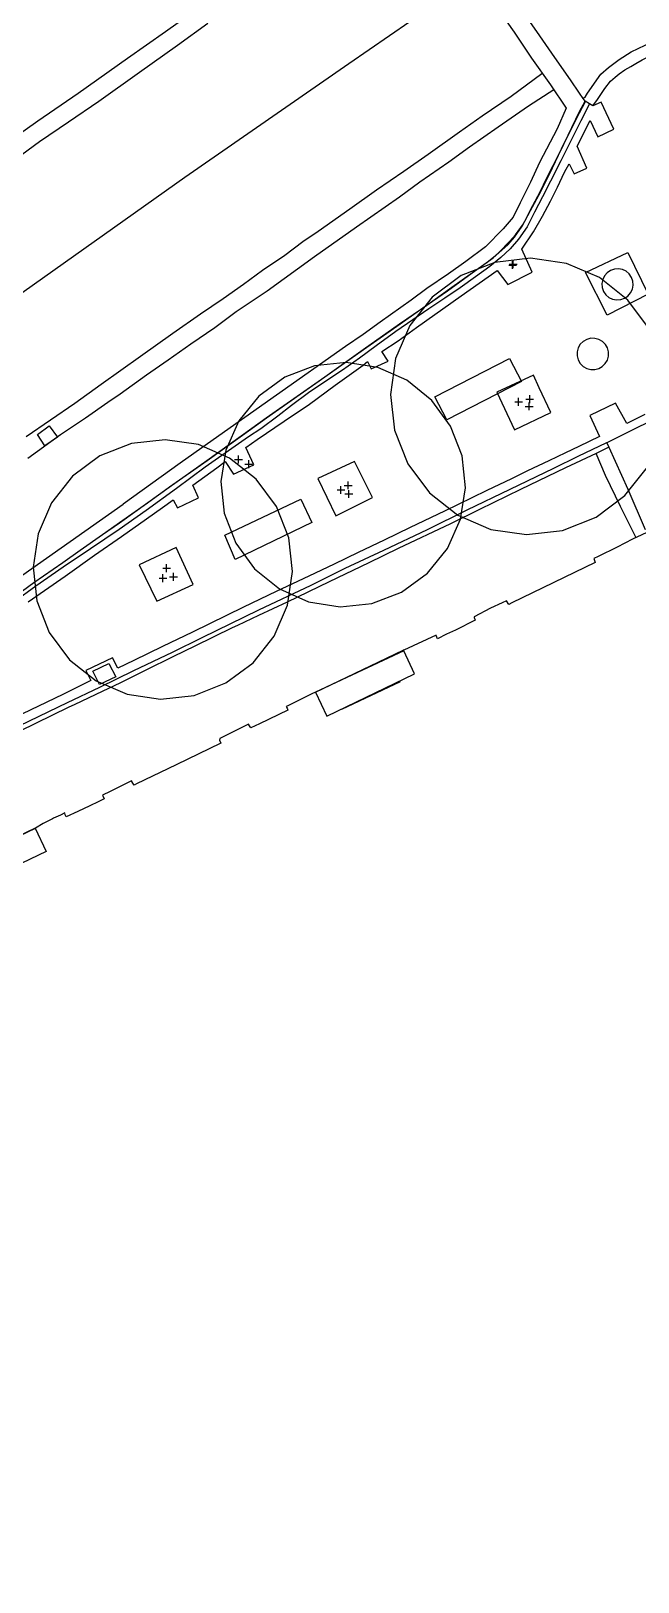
# Model space of a CAD drawing. Header units: metres. Extents: x 353335 to 353543, y 6929896 to 6930115.
# Drawn here: x 353391.08 to 353406.55, y 6930022.95 to 6930062.49 of the extents above; entities that cross this region are included whole.
import ezdxf

# ---------------------------------------------------------------- set-up
doc = ezdxf.new("R2010")
doc.units = ezdxf.units.M
for name, color, linetype in [('01 Overgang i belegg', 7, 'Continuous'), ('03 Benk', 7, 'Continuous'), ('05 Dører', 7, 'Continuous'), ('5002 Fasadeliv_fortau', 7, 'Continuous'), ('5051 TrappBygg', 7, 'Continuous'), ('6113 Tre_dryppsone', 7, 'Continuous'), ('6113 Tre_stamme', 7, 'Continuous'), ('7001 Vegsenterlinje', 7, 'Continuous'), ('7038 Bunn kantstein', 7, 'Continuous'), ('7038 Topp kantstein bakkant', 7, 'Continuous'), ('7038 Topp kantstein forkant', 7, 'Continuous'), ('7534 Overgangsfelt', 7, 'Continuous'), ('8250 Kum', 7, 'Continuous'), ('8253 Sluk_rist', 7, 'Continuous'), ('8501 StolpeEnkel_bunn', 7, 'Continuous'), ('8501 StolpeEnkel_topp', 7, 'Continuous')]:
    doc.layers.add(name, color=color, linetype=linetype)

msp = doc.modelspace()

# ---------------------------------------------------------------- linework, layer by layer
at = {"layer": '01 Overgang i belegg', "color": 21, "true_color": 0xff9f80}
for points in [[(353395.618, 6930063.259, 2.961), (353394.505, 6930062.469, 2.922), (353393.54, 6930061.79, 2.901), (353392.283, 6930060.898, 2.873), (353391.253, 6930060.187, 2.861), (353389.957, 6930059.27, 2.846)], [(353402.876, 6930063.186, 3.232), (353403.389, 6930062.455, 3.234), (353403.838, 6930061.798, 3.237), (353404.322, 6930061.117, 3.245), (353404.719, 6930060.521, 3.251), (353404.487, 6930059.995, 3.221), (353404.04, 6930059.134, 3.193), (353403.807, 6930058.633, 3.17), (353403.544, 6930058.11, 3.141), (353403.365, 6930057.742, 3.13), (353403.112, 6930057.445, 3.107), (353402.664, 6930056.983, 3.095), (353402.163, 6930056.614, 3.088), (353401.717, 6930056.3, 3.063), (353401.17, 6930055.921, 3.053), (353400.768, 6930055.629, 3.045), (353399.978, 6930055.065, 3.021), (353399.547, 6930054.752, 3.024), (353399.099, 6930054.444, 3.002), (353395.581, 6930051.964, 2.938), (353394.884, 6930051.47, 2.937), (353393.429, 6930050.426, 2.934)], [(353395.588, 6930062.681, 2.946), (353394.816, 6930062.117, 2.924), (353393.845, 6930061.433, 2.909), (353392.806, 6930060.695, 2.888), (353392.033, 6930060.163, 2.871), (353391.298, 6930059.661, 2.844), (353390.224, 6930058.881, 2.851)], [(353405.394, 6930060.585, 3.273), (353405.514, 6930060.74, 3.276), (353405.708, 6930061.024, 3.289), (353405.852, 6930061.206, 3.293), (353405.966, 6930061.31, 3.294), (353406.067, 6930061.398, 3.295), (353406.217, 6930061.5, 3.304), (353406.368, 6930061.585, 3.313), (353406.498, 6930061.66, 3.32), (353406.653, 6930061.752, 3.33), (353406.759, 6930061.801, 3.333), (353406.929, 6930061.891, 3.344), (353407.165, 6930061.998, 3.355), (353407.489, 6930062.123, 3.37), (353407.698, 6930062.213, 3.385), (353407.729, 6930062.208, 3.38), (353407.605, 6930062.485, 3.369)], [(353404.1, 6930061.398, 3.233), (353403.32, 6930060.815, 3.204), (353402.577, 6930060.315, 3.154), (353402.003, 6930059.909, 3.116), (353401.198, 6930059.344, 3.063), (353400.584, 6930058.907, 3.018), (353399.885, 6930058.429, 2.983), (353399.203, 6930057.944, 2.97), (353398.396, 6930057.381, 2.937), (353398.006, 6930057.112, 2.928), (353397.548, 6930056.769, 2.916), (353396.982, 6930056.38, 2.902), (353396.492, 6930056.025, 2.881), (353395.977, 6930055.659, 2.867), (353395.397, 6930055.272, 2.865), (353394.698, 6930054.778, 2.85), (353393.871, 6930054.189, 2.854), (353392.865, 6930053.476, 2.833), (353392.193, 6930052.995, 2.825), (353390.961, 6930052.143, 2.829)], [(353404.403, 6930060.988, 3.243), (353403.758, 6930060.569, 3.215), (353402.983, 6930060.033, 3.169), (353402.257, 6930059.529, 3.119), (353401.725, 6930059.147, 3.081), (353400.988, 6930058.632, 3.026), (353400.472, 6930058.256, 3), (353399.377, 6930057.487, 2.965), (353398.305, 6930056.736, 2.935), (353397.099, 6930055.86, 2.899), (353396.312, 6930055.328, 2.876), (353395.762, 6930054.926, 2.868), (353395.152, 6930054.503, 2.865), (353394.572, 6930054.097, 2.854), (353394.026, 6930053.713, 2.854), (353393.349, 6930053.231, 2.838), (353393.035, 6930053.022, 2.838), (353392.467, 6930052.622, 2.828), (353391.832, 6930052.191, 2.817), (353390.999, 6930051.591, 2.824)], [(353391.011, 6930047.934, 3.038), (353391.953, 6930048.595, 3.049), (353392.697, 6930049.128, 3.051), (353393.386, 6930049.599, 3.057), (353394.021, 6930050.057, 3.064), (353394.428, 6930050.339, 3.068), (353394.707, 6930050.535, 3.074), (353394.816, 6930050.331, 3.072), (353395.351, 6930050.59, 3.071), (353395.2, 6930050.912, 3.072), (353395.817, 6930051.349, 3.068), (353396.031, 6930051.517, 3.072), (353396.239, 6930051.194, 3.072), (353396.757, 6930051.43, 3.075), (353396.554, 6930051.868, 3.081), (353396.844, 6930052.076, 3.075), (353397.535, 6930052.547, 3.085), (353398.179, 6930052.98, 3.091), (353398.829, 6930053.46, 3.101), (353399.548, 6930053.972, 3.116), (353399.658, 6930054.067, 3.121), (353399.746, 6930053.875, 3.118), (353400.182, 6930054.074, 3.126), (353400.023, 6930054.318, 3.13), (353400.44, 6930054.593, 3.129), (353400.9, 6930054.93, 3.138), (353402.04, 6930055.734, 3.149), (353402.957, 6930056.382, 3.162), (353403.235, 6930056.03, 3.158), (353403.849, 6930056.337, 3.167), (353403.587, 6930056.929, 3.171), (353403.885, 6930057.365, 3.186), (353404.115, 6930057.766, 3.184), (353404.319, 6930058.151, 3.179), (353404.497, 6930058.51, 3.208), (353404.679, 6930058.89, 3.233), (353404.794, 6930059.106, 3.245), (353404.925, 6930058.844, 3.241), (353405.249, 6930058.992, 3.25), (353405.002, 6930059.551, 3.258), (353405.33, 6930060.207, 3.267), (353405.527, 6930059.792, 3.265), (353405.936, 6930059.988, 3.274), (353405.609, 6930060.673, 3.277), (353405.394, 6930060.585, 3.273), (353405.314, 6930060.628, 3.275), (353405.2, 6930060.702, 3.25)], [(353405.762, 6930055.247, 3.185), (353405.213, 6930056.329, 3.199), (353406.288, 6930056.84, 3.219), (353406.804, 6930055.777, 3.218), (353405.762, 6930055.247, 3.185)], [(353414.467, 6930054.821, 3.325), (353414.496, 6930055.016, 3.328), (353414.2, 6930055.063, 3.313), (353414.151, 6930054.751, 3.328), (353413.748, 6930054.808, 3.301), (353413.423, 6930054.846, 3.295), (353413.046, 6930054.877, 3.29), (353412.613, 6930054.879, 3.295), (353412.323, 6930054.865, 3.292), (353411.911, 6930054.796, 3.285), (353411.642, 6930054.733, 3.279), (353411.244, 6930054.612, 3.273), (353410.841, 6930054.463, 3.259), (353410.486, 6930054.277, 3.25), (353409.943, 6930054.024, 3.23), (353409.427, 6930053.778, 3.216), (353408.802, 6930053.462, 3.196), (353408.029, 6930053.102, 3.181), (353407.365, 6930052.779, 3.164), (353406.556, 6930052.394, 3.142), (353405.755, 6930051.99, 3.123), (353405.808, 6930051.88, 3.127), (353406.293, 6930050.807, 3.198), (353406.729, 6930049.779, 3.262)], [(353402.952, 6930053.283, 3.138), (353403.404, 6930052.325, 3.131), (353404.331, 6930052.762, 3.153), (353404.029, 6930053.391, 3.15), (353403.882, 6930053.719, 3.129), (353402.952, 6930053.283, 3.138)], [(353406.722, 6930052.711, 3.155), (353406.264, 6930052.481, 3.117), (353405.976, 6930053.003, 3.137), (353405.319, 6930052.683, 3.123), (353405.566, 6930052.156, 3.114), (353405.041, 6930051.9, 3.124), (353404.702, 6930051.734, 3.119), (353404.278, 6930051.528, 3.119), (353403.736, 6930051.273, 3.125), (353403.326, 6930051.075, 3.111), (353402.696, 6930050.772, 3.105), (353402.318, 6930050.591, 3.104), (353401.615, 6930050.249, 3.106), (353400.74, 6930049.832, 3.107), (353400.083, 6930049.513, 3.103), (353399.419, 6930049.198, 3.101), (353398.802, 6930048.897, 3.091), (353398.157, 6930048.59, 3.085), (353397.33, 6930048.2, 3.087), (353396.493, 6930047.798, 3.074), (353395.195, 6930047.163, 3.08), (353394.43, 6930046.8, 3.072), (353393.704, 6930046.446, 3.061), (353393.297, 6930046.249, 3.036), (353393.16, 6930046.512, 3.034), (353392.474, 6930046.188, 3.037), (353392.603, 6930045.928, 3.039), (353391.89, 6930045.573, 3.049), (353390.234, 6930044.789, 3.052)], [(353398.388, 6930051.083, 3.092), (353398.852, 6930050.13, 3.11), (353399.783, 6930050.595, 3.099), (353399.327, 6930051.512, 3.104), (353398.388, 6930051.083, 3.092)], [(353406.495, 6930049.587, 3.204), (353406.106, 6930050.365, 3.183), (353405.725, 6930051.16, 3.153), (353405.484, 6930051.721, 3.124)], [(353390.495, 6930048.365, 2.922), (353393.429, 6930050.426, 2.934)], [(353393.84, 6930048.883, 3.054), (353394.291, 6930047.953, 3.062), (353395.215, 6930048.382, 3.082), (353394.781, 6930049.325, 3.072), (353393.84, 6930048.883, 3.054)]]:
    msp.add_polyline3d(points, dxfattribs=at)
at = {"layer": '03 Benk', "color": 151, "true_color": 0x80bfff}
for points in [[(353403.274, 6930054.144, 3.956), (353403.58, 6930053.557, 3.908), (353401.681, 6930052.577, 3.941), (353401.375, 6930053.163, 3.935), (353403.274, 6930054.144, 3.956)], [(353396.018, 6930049.633, 3.895), (353397.959, 6930050.554, 3.897), (353398.238, 6930049.956, 3.901), (353396.284, 6930049.02, 3.877), (353396.018, 6930049.633, 3.895)]]:
    msp.add_polyline3d(points, dxfattribs=at)
at = {"layer": '05 Dører', "color": 52, "true_color": 0xd2d200}
for p, q in [((353400.49, 6930045.899, 3.258), (353398.996, 6930045.195, 3.264)), ((353391.468, 6930041.576, 3.209), (353389.254, 6930040.521, 3.21))]:
    msp.add_line(p, q, dxfattribs=at)
at = {"layer": '5002 Fasadeliv_fortau', "color": 201, "true_color": 0xdf80ff}
for points in [[(353406.885, 6930049.752, 3.261), (353406.407, 6930049.533, 3.209), (353406.017, 6930049.331, 3.219), (353405.534, 6930049.094, 3.232), (353405.426, 6930049.039, 3.223), (353405.429, 6930049.017, 3.234), (353405.461, 6930048.943, 3.245), (353403.338, 6930047.911, 3.251), (353403.255, 6930047.871, 3.256), (353403.196, 6930047.962, 3.258), (353403.197, 6930047.959, 3.233), (353403.089, 6930047.916, 3.232), (353402.792, 6930047.772, 3.225), (353402.377, 6930047.557, 3.226), (353402.377, 6930047.541, 3.242), (353402.399, 6930047.472, 3.258), (353401.9, 6930047.214, 3.237), (353401.672, 6930047.116, 3.241), (353401.441, 6930046.998, 3.257), (353401.405, 6930047.079, 3.238), (353401.402, 6930047.09, 3.218), (353400.584, 6930046.705, 3.204), (353400.568, 6930046.702, 3.197)], [(353398.327, 6930045.633, 3.197), (353398.239, 6930045.592, 3.188), (353398.087, 6930045.518, 3.182), (353397.622, 6930045.289, 3.18), (353397.583, 6930045.271, 3.181), (353397.605, 6930045.223, 3.194), (353397.624, 6930045.174, 3.199), (353396.905, 6930044.824, 3.189), (353396.686, 6930044.723, 3.198), (353396.647, 6930044.776, 3.19), (353396.62, 6930044.816, 3.176), (353395.891, 6930044.45, 3.141), (353395.887, 6930044.408, 3.155), (353395.917, 6930044.336, 3.163), (353394.781, 6930043.783, 3.145), (353393.765, 6930043.295, 3.142), (353393.709, 6930043.267, 3.143), (353393.66, 6930043.337, 3.14), (353393.661, 6930043.352, 3.123), (353393.644, 6930043.374, 3.119), (353393.013, 6930043.063, 3.105), (353392.991, 6930043.052, 3.118), (353392.904, 6930043.009, 3.115), (353392.948, 6930042.918, 3.135), (353392.79, 6930042.836, 3.122), (353392.579, 6930042.735, 3.124), (353392.276, 6930042.591, 3.121), (353391.98, 6930042.453, 3.132), (353391.954, 6930042.504, 3.125), (353391.946, 6930042.558, 3.111), (353391.834, 6930042.502, 3.101), (353391.651, 6930042.422, 3.099), (353391.627, 6930042.405, 3.105), (353391.389, 6930042.291, 3.105), (353391.195, 6930042.172, 3.087)]]:
    msp.add_polyline3d(points, dxfattribs=at)
at = {"layer": '5051 TrappBygg', "color": 11, "true_color": 0xff8080}
msp.add_line((353391.184, 6930042.17, 3.182), (353391.468, 6930041.576, 3.209), dxfattribs=at)
for points in [[(353400.568, 6930046.702, 3.197), (353400.579, 6930046.687, 3.226), (353398.327, 6930045.631, 3.22), (353398.621, 6930045.024, 3.258), (353400.852, 6930046.098, 3.26), (353400.579, 6930046.687, 3.226)], [(353398.327, 6930045.631, 3.22), (353398.327, 6930045.633, 3.197), (353399.731, 6930046.303, 3.188), (353400.568, 6930046.702, 3.197)], [(353391.184, 6930042.17, 3.182), (353388.969, 6930041.11, 3.192), (353388.969, 6930041.11, 3.099), (353391.195, 6930042.172, 3.087), (353391.184, 6930042.17, 3.182)]]:
    msp.add_polyline3d(points, dxfattribs=at)
at = {"layer": '6113 Tre_dryppsone', "color": 58, "true_color": 0x4c4c00, "flags": 128}
for points, elevation in [([(353406.838, 6930054.892), (353406.289, 6930055.63), (353405.567, 6930056.201), (353404.723, 6930056.565), (353403.813, 6930056.698), (353402.899, 6930056.591), (353402.044, 6930056.252), (353401.307, 6930055.702), (353400.736, 6930054.981), (353400.372, 6930054.136), (353400.239, 6930053.226), (353400.346, 6930052.312), (353400.685, 6930051.458), (353401.234, 6930050.72), (353401.956, 6930050.149), (353402.801, 6930049.785), (353403.711, 6930049.652)], 3.149), ([(353397.546, 6930053.663), (353396.888, 6930053.184), (353396.376, 6930052.551), (353396.046, 6930051.807), (353395.92, 6930051.004), (353396.005, 6930050.194), (353396.298, 6930049.435), (353396.777, 6930048.777), (353397.41, 6930048.266), (353398.153, 6930047.935), (353398.957, 6930047.809), (353399.766, 6930047.895), (353400.526, 6930048.187), (353401.184, 6930048.666), (353401.695, 6930049.299), (353402.025, 6930050.043), (353402.152, 6930050.846), (353402.066, 6930051.656), (353401.774, 6930052.415), (353401.295, 6930053.073), (353400.662, 6930053.584), (353399.918, 6930053.915), (353399.114, 6930054.041), (353398.305, 6930053.955), (353397.546, 6930053.663)], 3.109), ([(353394.496, 6930052.071), (353393.638, 6930051.973), (353392.834, 6930051.656), (353392.14, 6930051.142), (353391.603, 6930050.465), (353391.259, 6930049.673), (353391.132, 6930048.819), (353391.23, 6930047.961), (353391.547, 6930047.157), (353392.061, 6930046.463), (353392.737, 6930045.926), (353393.529, 6930045.582), (353394.384, 6930045.455), (353395.242, 6930045.553), (353396.045, 6930045.87), (353396.739, 6930046.384), (353397.277, 6930047.061), (353397.62, 6930047.853), (353397.748, 6930048.707), (353397.649, 6930049.565), (353397.333, 6930050.369), (353396.818, 6930051.063), (353396.142, 6930051.6), (353395.35, 6930051.944), (353394.496, 6930052.071)], 3.081), ([(353403.711, 6930049.652), (353404.624, 6930049.759), (353405.479, 6930050.098), (353406.217, 6930050.648), (353406.787, 6930051.369)], 3.149)]:
    msp.add_lwpolyline(points, dxfattribs=dict(at, elevation=elevation))
at = {"layer": '6113 Tre_stamme', "color": 38, "true_color": 0x262600}
for p, q in [((353403.507, 6930052.935, 3.125), (353403.507, 6930053.135, 3.125)), ((353403.69, 6930053.104, 3.146), (353403.89, 6930053.104, 3.146)), ((353403.79, 6930053.004, 3.146), (353403.79, 6930053.204, 3.146)), ((353403.407, 6930053.035, 3.125), (353403.607, 6930053.035, 3.125)), ((353403.674, 6930052.919, 3.141), (353403.874, 6930052.919, 3.141)), ((353403.774, 6930052.819, 3.141), (353403.774, 6930053.019, 3.141)), ((353398.88, 6930050.79, 3.091), (353399.08, 6930050.79, 3.091)), ((353398.98, 6930050.69, 3.091), (353398.98, 6930050.89, 3.091)), ((353399.063, 6930050.906, 3.085), (353399.263, 6930050.906, 3.085)), ((353399.163, 6930050.806, 3.085), (353399.163, 6930051.006, 3.085)), ((353399.181, 6930050.588, 3.076), (353399.181, 6930050.788, 3.076)), ((353399.081, 6930050.688, 3.076), (353399.281, 6930050.688, 3.076)), ((353394.436, 6930048.795, 3.065), (353394.636, 6930048.795, 3.065)), ((353394.536, 6930048.695, 3.065), (353394.536, 6930048.895, 3.065)), ((353394.343, 6930048.541, 3.065), (353394.543, 6930048.541, 3.065)), ((353394.443, 6930048.441, 3.065), (353394.443, 6930048.641, 3.065)), ((353394.61, 6930048.576, 3.048), (353394.81, 6930048.576, 3.048)), ((353394.71, 6930048.476, 3.048), (353394.71, 6930048.676, 3.048))]:
    msp.add_line(p, q, dxfattribs=at)
at = {"layer": '7001 Vegsenterlinje', "color": 151, "true_color": 0x80bfff}
msp.add_polyline3d([(353402.808, 6930064.161, 3.242), (353399.176, 6930061.65, 3.107), (353394.997, 6930058.752, 2.968), (353390.379, 6930055.478, 2.906), (353386.266, 6930052.521, 2.922), (353383.174, 6930050.371, 2.947), (353379.954, 6930048.113, 2.965), (353377.272, 6930046.274, 2.941), (353374.816, 6930044.601, 2.9), (353373.026, 6930043.377, 2.902), (353370.857, 6930041.825, 2.915), (353368.737, 6930040.326, 2.929), (353366.071, 6930038.402, 2.954), (353363.813, 6930036.791, 2.975), (353362.29, 6930035.688, 3.001), (353359.822, 6930033.997, 3.035), (353357.277, 6930032.746, 3.072), (353353.606, 6930031.115, 3.139), (353348.348, 6930028.634, 3.207), (353345.551, 6930027.344, 3.293), (353340.577, 6930024.972, 3.263), (353335.447, 6930022.952, 3.376)], dxfattribs=at)
at = {"layer": '7038 Bunn kantstein', "color": 201, "true_color": 0xdf80ff}
msp.add_polyline3d([(353390.537, 6930047.983, 2.928), (353391.155, 6930048.428, 2.934), (353391.888, 6930048.941, 2.939), (353392.329, 6930049.251, 2.949), (353392.906, 6930049.655, 2.95), (353393.333, 6930049.954, 2.956), (353394.055, 6930050.468, 2.965), (353394.601, 6930050.859, 2.972), (353395.561, 6930051.543, 2.963), (353396.432, 6930052.167, 2.967), (353397.077, 6930052.626, 2.986), (353398.566, 6930053.674, 3.012), (353399.549, 6930054.372, 3.017), (353400.468, 6930055.027, 3.035), (353401.168, 6930055.501, 3.061), (353401.745, 6930055.92, 3.074), (353402.334, 6930056.332, 3.088), (353402.705, 6930056.592, 3.099), (353402.912, 6930056.754, 3.105), (353403.013, 6930056.849, 3.107), (353403.286, 6930057.13, 3.121), (353403.425, 6930057.296, 3.138), (353403.633, 6930057.57, 3.145), (353403.809, 6930057.927, 3.157), (353404.052, 6930058.391, 3.175), (353404.223, 6930058.747, 3.188), (353404.557, 6930059.394, 3.212), (353404.766, 6930059.835, 3.228), (353405.055, 6930060.436, 3.248), (353405.2, 6930060.702, 3.25)], dxfattribs=at)
at = {"layer": '7038 Topp kantstein bakkant', "color": 30, "true_color": 0xff8000}
for points in [[(353405.314, 6930060.628, 3.275), (353405.096, 6930060.2, 3.262), (353404.782, 6930059.571, 3.242), (353404.585, 6930059.179, 3.238), (353404.315, 6930058.658, 3.213), (353404.118, 6930058.262, 3.19), (353403.914, 6930057.868, 3.186), (353403.724, 6930057.493, 3.172), (353403.5, 6930057.179, 3.169), (353403.294, 6930056.934, 3.168), (353403.056, 6930056.716, 3.164), (353402.772, 6930056.487, 3.16), (353402.404, 6930056.224, 3.16), (353402.013, 6930055.943, 3.145), (353401.624, 6930055.678, 3.139), (353401.22, 6930055.405, 3.127), (353400.81, 6930055.126, 3.127), (353400.377, 6930054.829, 3.125), (353399.874, 6930054.462, 3.122), (353399.448, 6930054.146, 3.11), (353399.02, 6930053.841, 3.106), (353398.623, 6930053.578, 3.099), (353398.153, 6930053.262, 3.098), (353397.722, 6930052.943, 3.088), (353397.371, 6930052.674, 3.082), (353396.934, 6930052.348, 3.077), (353396.627, 6930052.141, 3.073), (353395.52, 6930051.367, 3.062), (353394.785, 6930050.823, 3.07), (353394.011, 6930050.267, 3.056), (353393.323, 6930049.781, 3.051), (353392.595, 6930049.289, 3.045), (353391.902, 6930048.822, 3.043), (353391.2, 6930048.333, 3.038), (353390.671, 6930047.948, 3.034)], [(353405.808, 6930051.88, 3.127), (353405.484, 6930051.721, 3.124), (353404.698, 6930051.355, 3.118), (353403.556, 6930050.804, 3.106), (353402.507, 6930050.292, 3.106), (353401.772, 6930049.925, 3.11), (353400.439, 6930049.295, 3.099), (353399.689, 6930048.929, 3.099), (353398.682, 6930048.446, 3.089), (353397.611, 6930047.933, 3.078), (353396.877, 6930047.591, 3.075), (353396.339, 6930047.332, 3.073), (353396.207, 6930047.274, 3.074), (353395.252, 6930046.804, 3.073), (353394.712, 6930046.541, 3.079), (353393.991, 6930046.191, 3.069), (353393.358, 6930045.871, 3.057), (353392.897, 6930045.653, 3.047), (353392.197, 6930045.318, 3.045), (353392.03, 6930045.241, 3.05), (353390.383, 6930044.438, 3.052)]]:
    msp.add_polyline3d(points, dxfattribs=at)
at = {"layer": '7038 Topp kantstein forkant', "color": 40, "true_color": 0xffbf00}
for points in [[(353390.537, 6930047.983, 3.018), (353391.155, 6930048.428, 3.024), (353391.888, 6930048.941, 3.029), (353392.329, 6930049.251, 3.039), (353392.9, 6930049.653, 3.044), (353393.336, 6930049.956, 3.056), (353394.045, 6930050.457, 3.071), (353394.609, 6930050.868, 3.072), (353395.572, 6930051.543, 3.074), (353396.47, 6930052.19, 3.08), (353397.081, 6930052.625, 3.085), (353398.566, 6930053.674, 3.102), (353399.555, 6930054.366, 3.115), (353400.486, 6930055.026, 3.141), (353401.067, 6930055.429, 3.144), (353401.695, 6930055.868, 3.155), (353402.325, 6930056.325, 3.17), (353402.682, 6930056.582, 3.169), (353402.861, 6930056.707, 3.171), (353403.003, 6930056.832, 3.173), (353403.244, 6930057.05, 3.174), (353403.404, 6930057.235, 3.17), (353403.601, 6930057.514, 3.182), (353403.806, 6930057.913, 3.192), (353404.076, 6930058.4, 3.196), (353404.292, 6930058.838, 3.216), (353404.598, 6930059.483, 3.238), (353404.75, 6930059.796, 3.259), (353405.058, 6930060.406, 3.268), (353405.209, 6930060.691, 3.272)], [(353405.75, 6930051.993, 3.123), (353405.015, 6930051.646, 3.112), (353404.395, 6930051.334, 3.111), (353403.28, 6930050.804, 3.107), (353402.189, 6930050.278, 3.107), (353401.172, 6930049.774, 3.108), (353400.061, 6930049.249, 3.097), (353399.074, 6930048.784, 3.086), (353398.209, 6930048.357, 3.083), (353396.878, 6930047.724, 3.07), (353395.43, 6930047.017, 3.072), (353394.675, 6930046.642, 3.07), (353393.694, 6930046.175, 3.063), (353392.823, 6930045.757, 3.052), (353391.998, 6930045.36, 3.052), (353390.297, 6930044.538, 3.06)]]:
    msp.add_polyline3d(points, dxfattribs=at)
at = {"layer": '7534 Overgangsfelt', "color": 9, "true_color": 0xbdbabd}
for points in [[(353405.2, 6930060.702, 3.25), (353405.153, 6930060.767, 3.257), (353405.06, 6930060.908, 3.25), (353404.826, 6930061.242, 3.25), (353404.427, 6930061.811, 3.25), (353403.969, 6930062.474, 3.25), (353403.484, 6930063.16, 3.247), (353402.69, 6930064.287, 3.226), (353402.055, 6930065.184, 3.216), (353401.133, 6930066.488, 3.218), (353400.761, 6930067.021, 3.219), (353400.454, 6930067.458, 3.222), (353400.206, 6930067.815, 3.22), (353400.519, 6930067.967, 3.23), (353400.882, 6930068.149, 3.229), (353401.427, 6930068.442, 3.232), (353402.103, 6930068.857, 3.246), (353402.859, 6930069.319, 3.257)], [(353405.153, 6930060.767, 3.257), (353405.207, 6930060.815, 3.265), (353405.263, 6930060.904, 3.265), (353405.598, 6930061.386, 3.288), (353405.795, 6930061.555, 3.296), (353406.071, 6930061.762, 3.304), (353406.377, 6930061.956, 3.316), (353406.728, 6930062.126, 3.337), (353407.128, 6930062.303, 3.349), (353407.605, 6930062.485, 3.369), (353407.049, 6930063.328, 3.317), (353405.892, 6930064.987, 3.298), (353405.223, 6930065.942, 3.3), (353404.439, 6930067.049, 3.28), (353403.528, 6930068.346, 3.267), (353403.008, 6930069.057, 3.26), (353402.859, 6930069.319, 3.257)]]:
    msp.add_polyline3d(points, dxfattribs=at)
at = {"layer": '8250 Kum', "color": 171, "true_color": 0x8080ff, "flags": 128}
for points, elevation in [([(353406.052, 6930056.428), (353405.948, 6930056.42), (353405.85, 6930056.386), (353405.764, 6930056.328), (353405.696, 6930056.249), (353405.65, 6930056.156), (353405.631, 6930056.054), (353405.638, 6930055.95), (353405.672, 6930055.852), (353405.731, 6930055.766), (353405.809, 6930055.698), (353405.903, 6930055.652), (353406.005, 6930055.633), (353406.108, 6930055.64), (353406.206, 6930055.674), (353406.293, 6930055.733), (353406.361, 6930055.811), (353406.406, 6930055.905), (353406.426, 6930056.007), (353406.418, 6930056.11), (353406.384, 6930056.208), (353406.326, 6930056.295), (353406.247, 6930056.363), (353406.154, 6930056.408), (353406.052, 6930056.428)], 3.192), ([(353405.346, 6930054.655), (353405.244, 6930054.628), (353405.153, 6930054.576), (353405.079, 6930054.502), (353405.026, 6930054.411), (353404.998, 6930054.31), (353404.998, 6930054.204), (353405.024, 6930054.103), (353405.076, 6930054.012), (353405.15, 6930053.937), (353405.241, 6930053.884), (353405.343, 6930053.856), (353405.448, 6930053.856), (353405.549, 6930053.883), (353405.64, 6930053.935), (353405.715, 6930054.009), (353405.768, 6930054.099), (353405.796, 6930054.201), (353405.796, 6930054.306), (353405.769, 6930054.408), (353405.717, 6930054.499), (353405.643, 6930054.573), (353405.553, 6930054.626), (353405.451, 6930054.654), (353405.346, 6930054.655)], 3.143)]:
    msp.add_lwpolyline(points, dxfattribs=dict(at, elevation=elevation))
at = {"layer": '8253 Sluk_rist', "color": 151, "true_color": 0x80bfff}
for points in [[(353391.543, 6930052.427, 2.823), (353391.757, 6930052.133, 2.818), (353391.435, 6930051.915, 2.824), (353391.247, 6930052.205, 2.825), (353391.543, 6930052.427, 2.823)], [(353393.064, 6930046.369, 3.03), (353393.238, 6930046.027, 3.025), (353392.828, 6930045.831, 3.026), (353392.658, 6930046.168, 3.025), (353393.064, 6930046.369, 3.03)]]:
    msp.add_polyline3d(points, dxfattribs=at)
at = {"layer": '8501 StolpeEnkel_bunn', "color": 21, "true_color": 0xff9f80}
for p, q in [((353403.254, 6930056.522, 3.246), (353403.454, 6930056.522, 3.246)), ((353403.354, 6930056.422, 3.246), (353403.354, 6930056.622, 3.246)), ((353396.266, 6930051.565, 3.092), (353396.466, 6930051.565, 3.092)), ((353396.366, 6930051.465, 3.092), (353396.366, 6930051.665, 3.092))]:
    msp.add_line(p, q, dxfattribs=at)
at = {"layer": '8501 StolpeEnkel_topp', "color": 11, "true_color": 0xff8080}
for p, q in [((353403.366, 6930056.443, 8.081), (353403.366, 6930056.643, 8.081)), ((353403.266, 6930056.543, 8.081), (353403.466, 6930056.543, 8.081)), ((353396.628, 6930051.345, 7.942), (353396.628, 6930051.545, 7.942)), ((353396.528, 6930051.445, 7.942), (353396.728, 6930051.445, 7.942))]:
    msp.add_line(p, q, dxfattribs=at)

doc.saveas('drawing.dxf')
